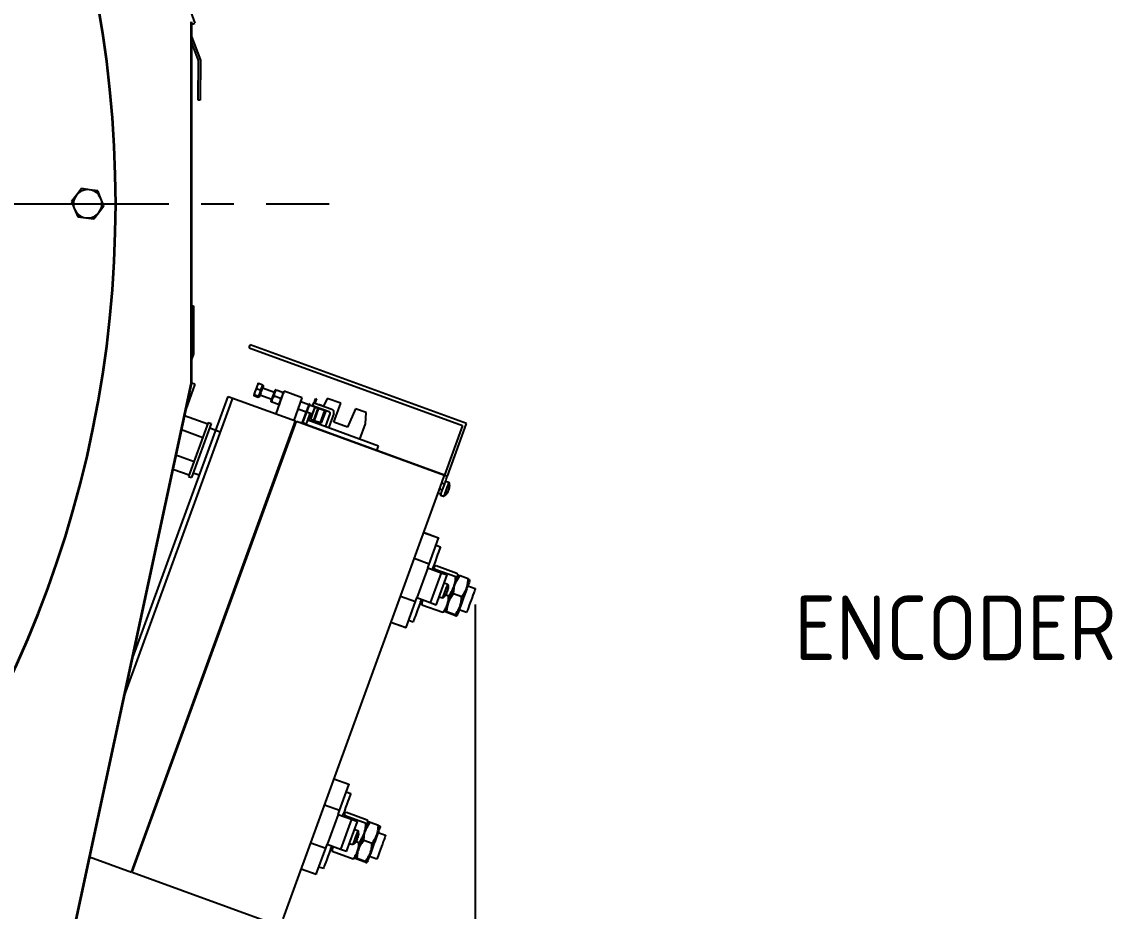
# Model space of a CAD drawing. Header units: millimetres. Extents: x -13 to 15102, y -1400 to 6249.
# Drawn here: x 2277 to 2956, y 2085 to 2641 of the extents above; entities that cross this region are included whole.
import ezdxf
from ezdxf import colors
from ezdxf.entities.mleader import LeaderData, LeaderLine
from ezdxf.math import Vec2, Vec3

# ---------------------------------------------------------------- set-up
doc = ezdxf.new("R2010")
doc.units = ezdxf.units.MM
doc.header["$LTSCALE"] = 2
doc.linetypes.add('CENTER', pattern=[10.16, 6.35, -1.27, 1.27, -1.27])
doc.linetypes.add('CENTER8', pattern=[6.35, 3.96875, -0.79375, 0.79375, -0.79375])
doc.layers.add('1轮廓实线层', color=7, linetype='Continuous')
doc.layers.add('3中心线层', color=1, linetype='CENTER8')
doc.styles.get("Standard").update_dxf_attribs({"font": 'isocp.shx', "height": 34, "bigfont": 'whgtxt.shx'})
doc.dimstyles.new('ISO-25', dxfattribs={"dimtxt": 34, "dimasz": 35, "dimexe": 10, "dimexo": 10, "dimgap": 10, "dimtad": 1, "dimdec": 4, "dimtxsty": 'Standard', "dimcen": 2.5, "dimclrd": 3, "dimclre": 3, "dimclrt": 2, "dimadec": 1, "dimazin": 2, "dimtfac": 1, "dimtdec": 4, "dimtmove": 0, "dimatfit": 3, "dimfxl": 1, "dimarcsym": 0})

# ---------------------------------------------------------------- blocks, each defined once
blk = doc.blocks.new('*D4358')
at = {"color": 3, "lineweight": -2}
for p, q in [((712.94, 2276.3), (712.94, 1325.32)), ((2560.67, 2276.3), (2560.67, 1325.32)), ((747.94, 1335.32), (2525.67, 1335.32))]:
    blk.add_line(p, q, dxfattribs=at)
at = {"color": 3}
for points in [[(747.94, 1341.15), (747.94, 1329.49), (712.94, 1335.32)], [(2525.67, 1329.49), (2525.67, 1341.15), (2560.67, 1335.32)]]:
    blk.add_solid(points, dxfattribs=at)
at = {"layer": 'Defpoints', "color": 0}
for p in [(712.94, 2286.3), (2560.67, 2286.3), (2560.67, 1335.32)]:
    blk.add_point(p, dxfattribs=at)
at = {"color": 2, "insert": (1636.81, 1364.02), "char_height": 34, "attachment_point": 5}
blk.add_mtext('1850(Max)', dxfattribs=at)

msp = doc.modelspace()

# ---------------------------------------------------------------- linework, layer by layer
at = {"color": 7, "ltscale": 0.2}
for p, q in [((2419.20184, 2436.75693), (2419.88586, 2438.63631)), ((2419.20184, 2436.75693), (2552.63822, 2388.19007)), ((2555.20164, 2389.38542), (2419.88586, 2438.63631)), ((2423.83175, 2411.26617), (2422.91342, 2409.38344)), ((2424.23069, 2413.00271), (2423.83175, 2411.26617)), ((2423.83175, 2411.26617), (2426.58596, 2410.26372)), ((2425.04131, 2414.58942), (2424.23069, 2413.00271)), ((2424.72773, 2414.36831), (2425.04131, 2414.58942)), ((2425.04131, 2414.58942), (2427.79552, 2413.58696)), ((2426.07193, 2408.85147), (2426.58596, 2410.26372)), ((2426.58596, 2410.26372), (2427.02227, 2411.46242)), ((2427.02227, 2411.46242), (2427.35921, 2412.38827)), ((2427.35921, 2412.38827), (2427.79552, 2413.58696)), ((2427.69538, 2411.8499), (2435.1189, 2409.14794)), ((2427.72131, 2413.36699), (2428.01683, 2412.73321)), ((2435.50371, 2410.20509), (2435.83541, 2410.48343)), ((2440.35505, 2408.83841), (2436.17111, 2410.36123)), ((2408.85489, 2405.40506), (2407.14478, 2400.70659)), ((2422.40666, 2407.35089), (2422.09314, 2407.12978)), ((2422.09314, 2407.12978), (2422.19119, 2406.75883)), ((2424.94541, 2405.75639), (2422.19119, 2406.75883)), ((2422.91342, 2409.38344), (2422.40666, 2407.35089)), ((2425.16088, 2406.34843), (2422.40666, 2407.35089)), ((2424.94541, 2405.75639), (2425.02313, 2405.96994)), ((2425.02313, 2405.96994), (2425.08315, 2406.13489)), ((2425.66376, 2406.26812), (2425.02998, 2405.97259)), ((2425.08315, 2406.13489), (2425.16088, 2406.34843)), ((2425.16088, 2406.34843), (2425.67491, 2407.76068)), ((2433.40885, 2404.44947), (2425.98527, 2407.15144)), ((2433.09926, 2402.96589), (2433.02404, 2403.39232)), ((2433.43495, 2402.8437), (2433.12203, 2402.95761)), ((2437.6189, 2401.32086), (2433.43495, 2402.8437)), ((2438.98701, 2405.07964), (2434.80306, 2406.60247)), ((2436.10596, 2395.48646), (2441.23625, 2409.58186)), ((2440.35505, 2408.83841), (2440.66804, 2408.7245)), ((2440.69081, 2408.71621), (2440.76597, 2408.28978)), ((2452.51255, 2405.47762), (2441.23625, 2409.58186)), ((2447.38226, 2391.38222), (2452.51255, 2405.47762)), ((2451.65752, 2403.12838), (2456.54391, 2401.34988)), ((2459.89328, 2402.36558), (2460.88516, 2405.09069)), ((2461.35502, 2404.91967), (2460.36314, 2402.19457)), ((2460.88516, 2405.09069), (2461.35502, 2404.91967)), ((2468.08415, 2405.13093), (2465.74794, 2400.34108)), ((2476.49341, 2402.0702), (2468.08415, 2405.13093)), ((2407.14478, 2400.70659), (2341.15565, 2219.40295)), ((2438.28636, 2401.47701), (2437.95466, 2401.19867)), ((2454.8338, 2396.65142), (2449.94741, 2398.42992)), ((2456.71492, 2401.81973), (2452.26865, 2389.60372)), ((2452.90952, 2389.90255), (2457.18478, 2401.64872)), ((2458.63955, 2395.26624), (2455.30366, 2396.4804)), ((2457.18478, 2401.64872), (2456.71492, 2401.81973)), ((2457.01378, 2401.17887), (2460.34967, 2399.96469)), ((2457.79412, 2392.21237), (2460.53027, 2399.7299)), ((2458.92738, 2400.5888), (2459.61141, 2402.46819)), ((2469.35796, 2396.79237), (2458.92738, 2400.5888)), ((2459.17504, 2400.39222), (2459.20925, 2400.48619)), ((2459.61141, 2402.46819), (2470.98171, 2398.32974)), ((2459.67912, 2400.31518), (2459.6449, 2400.22122)), ((2459.67351, 2391.52831), (2462.40967, 2399.04586)), ((2462.68486, 2398.94568), (2459.94871, 2391.42815)), ((2460.34967, 2399.96469), (2460.4991, 2399.64428)), ((2460.53027, 2399.7299), (2462.40967, 2399.04586)), ((2461.9398, 2399.21687), (2462.02832, 2399.46013)), ((2462.68486, 2398.94568), (2466.55767, 2397.5361)), ((2462.7124, 2401.33952), (2462.74661, 2401.43349)), ((2463.82152, 2390.01857), (2466.55767, 2397.5361)), ((2467.10812, 2397.33576), (2464.37197, 2389.81821)), ((2465.7871, 2398.09205), (2465.69859, 2397.84879)), ((2466.50534, 2400.06541), (2466.47113, 2399.97143)), ((2472.21815, 2390.32405), (2476.49341, 2402.0702)), ((2485.772, 2398.69306), (2480.67539, 2387.24587)), ((2492.51526, 2396.23872), (2485.772, 2398.69306)), ((2492.02179, 2389.18192), (2492.51526, 2396.23872)), ((2541.35155, 2357.18021), (2451.14105, 2390.01415)), ((2455.07084, 2389.11592), (2452.90952, 2389.90255)), ((2454.89984, 2388.64607), (2455.92587, 2391.46515)), ((2455.92587, 2391.46515), (2457.46498, 2395.69375)), ((2500.09142, 2375.39019), (2455.92587, 2391.46515)), ((2457.93479, 2395.52275), (2456.39574, 2391.29414)), ((2457.79412, 2392.21237), (2459.67351, 2391.52831)), ((2457.80527, 2390.78111), (2458.14728, 2391.72079)), ((2458.95999, 2395.41565), (2458.63955, 2395.26624)), ((2459.08695, 2391.37878), (2459.20365, 2391.69933)), ((2459.94871, 2391.42815), (2463.82152, 2390.01857)), ((2462.96244, 2390.33124), (2462.84573, 2390.01069)), ((2463.78546, 2389.66868), (2463.44339, 2388.72898)), ((2467.01424, 2387.4293), (2469.95561, 2395.51066)), ((2472.17702, 2395.76632), (2469.06464, 2387.21511)), ((2480.67539, 2387.24587), (2472.21815, 2390.32405)), ((2543.23094, 2356.49617), (2555.20164, 2389.38542)), ((2488.53319, 2379.59704), (2492.02179, 2389.18192)), ((2552.63822, 2388.19007), (2541.35155, 2357.18021)), ((2499.06539, 2372.57112), (2500.09142, 2375.39019)), ((2539.64143, 2352.48176), (2541.35155, 2357.18021)), ((2541.35155, 2357.18021), (2543.23094, 2356.49617)), ((2440.45561, 2079.9709), (2539.64143, 2352.48176)), ((2538.27333, 2348.72298), (2540.15272, 2348.03895)), ((2539.64143, 2352.48176), (2541.52083, 2351.7977)), ((2540.15272, 2348.03895), (2541.52083, 2351.7977)), ((2542.11937, 2353.44217), (2544.12763, 2352.71121)), ((2544.0024, 2348.79098), (2544.26431, 2349.51064)), ((2544.22026, 2348.55471), (2544.01361, 2348.62991)), ((2544.22515, 2348.48316), (2544.01629, 2348.55919)), ((2544.07965, 2348.52417), (2544.02726, 2348.02454)), ((2544.21162, 2348.63131), (2544.19946, 2348.56897)), ((2539.12669, 2345.21986), (2537.24729, 2345.90391)), ((2540.87847, 2343.78413), (2538.87015, 2344.51509)), ((2543.60496, 2346.86427), (2542.94544, 2345.88694)), ((2543.81411, 2347.43885), (2543.15453, 2346.46152)), ((2543.46155, 2346.91647), (2543.60496, 2346.86427)), ((2543.52664, 2347.01285), (2543.67088, 2346.96034)), ((2543.60508, 2346.90552), (2543.58201, 2346.84916)), ((2543.60973, 2346.91672), (2543.60508, 2346.90552)), ((2543.99084, 2348.0378), (2544.02726, 2348.02454)), ((2528.35476, 2321.47189), (2537.75167, 2318.05169)), ((2537.64921, 2317.77005), (2528.25224, 2321.19026)), ((2531.76635, 2301.60708), (2537.64921, 2317.77005)), ((2536.04161, 2313.35323), (2538.86067, 2312.32717)), ((2531.76635, 2301.60708), (2522.36944, 2305.02727)), ((2530.91132, 2299.25783), (2531.76635, 2301.60708)), ((2530.91132, 2299.25783), (2524.07091, 2280.46398)), ((2530.91132, 2299.25783), (2539.3685, 2296.17966)), ((2539.3685, 2296.17966), (2532.52809, 2277.38581)), ((2534.15619, 2299.40169), (2534.9732, 2300.08728)), ((2535.43507, 2298.50728), (2534.95627, 2297.78558)), ((2535.43507, 2298.50728), (2548.42215, 2293.78039)), ((2549.12381, 2295.70826), (2536.1368, 2300.43515)), ((2536.28688, 2276.01773), (2543.12729, 2294.81158)), ((2539.3685, 2296.17966), (2543.12729, 2294.81158)), ((2549.6897, 2294.95648), (2549.12381, 2295.70826)), ((2549.6897, 2294.95648), (2549.82536, 2294.50204)), ((2549.69709, 2294.14964), (2550.03326, 2294.43171)), ((2556.19906, 2292.38989), (2551.10275, 2294.2448)), ((2541.3317, 2289.87819), (2543.34002, 2289.14723)), ((2555.97483, 2288.0071), (2560.67329, 2286.297)), ((2557.13843, 2291.84562), (2557.21467, 2291.41349)), ((2513.81891, 2281.53496), (2523.21582, 2278.11476)), ((2540.09079, 2280.22014), (2538.08247, 2280.95112)), ((2542.85865, 2283.41383), (2542.08981, 2282.13636)), ((2542.20228, 2282.32322), (2544.0123, 2281.66442)), ((2542.67751, 2283.75094), (2543.01255, 2284.67153)), ((2542.95861, 2283.68845), (2542.69027, 2283.78609)), ((2542.69033, 2283.78618), (2542.95926, 2283.68831)), ((2542.7041, 2283.82403), (2542.97238, 2283.72638)), ((2543.39885, 2284.89806), (2543.63107, 2286.37085)), ((2547.06865, 2283.16129), (2552.16496, 2281.30638)), ((2517.33296, 2261.95178), (2523.21582, 2278.11476)), ((2523.21582, 2278.11476), (2524.07091, 2280.46398)), ((2532.52809, 2277.38581), (2524.07091, 2280.46398)), ((2526.64935, 2277.21765), (2526.46416, 2278.26801)), ((2527.3171, 2276.20322), (2540.30412, 2271.47633)), ((2536.28688, 2276.01773), (2532.52809, 2277.38581)), ((2541.61691, 2271.94941), (2541.47195, 2271.82779)), ((2541.82135, 2271.86966), (2541.74512, 2272.3018)), ((2547.8571, 2269.47049), (2542.76072, 2271.32538)), ((2547.99401, 2269.84668), (2542.89769, 2271.70158)), ((2549.26269, 2269.56565), (2548.92652, 2269.28357)), ((2555.20099, 2271.26191), (2550.50253, 2272.97202)), ((2517.2305, 2261.67015), (2507.83353, 2265.09035)), ((2507.93605, 2265.37198), (2517.33296, 2261.95178)), ((2521.75968, 2265.34254), (2518.94056, 2266.3686)), ((2472.26345, 2167.36231), (2481.66042, 2163.9421)), ((2475.67504, 2147.49748), (2481.5579, 2163.66047)), ((2479.9503, 2159.24365), (2482.76936, 2158.21758)), ((2475.67504, 2147.49748), (2466.27813, 2150.91768)), ((2474.82001, 2145.14825), (2467.9796, 2126.3544)), ((2474.82001, 2145.14825), (2475.67504, 2147.49748)), ((2474.82001, 2145.14825), (2483.27719, 2142.07006)), ((2478.06489, 2145.29211), (2478.88189, 2145.97768)), ((2493.03251, 2141.59868), (2480.04549, 2146.32556)), ((2483.27719, 2142.07006), (2476.43684, 2123.27621)), ((2479.34382, 2144.39768), (2478.86496, 2143.67599)), ((2479.34382, 2144.39768), (2492.33084, 2139.67079)), ((2480.19557, 2121.90813), (2487.03598, 2140.70198)), ((2483.27719, 2142.07006), (2487.03598, 2140.70198)), ((2493.70121, 2140.57878), (2493.03251, 2141.59868)), ((2493.60578, 2140.04004), (2493.94195, 2140.32212)), ((2493.70121, 2140.57878), (2493.73405, 2140.39246)), ((2500.10776, 2138.28031), (2495.01144, 2140.1352)), ((2485.24039, 2135.7686), (2487.24871, 2135.03764)), ((2487.30754, 2130.78848), (2487.53976, 2132.26125)), ((2499.88352, 2133.89752), (2504.58198, 2132.1874)), ((2501.04713, 2137.73603), (2501.12336, 2137.30389)), ((2457.7276, 2127.42538), (2467.12451, 2124.00517)), ((2467.12451, 2124.00517), (2467.9796, 2126.3544)), ((2476.43684, 2123.27621), (2467.9796, 2126.3544)), ((2483.99948, 2126.11056), (2481.99122, 2126.84152)), ((2486.76734, 2129.30423), (2485.99803, 2128.03489)), ((2486.11098, 2128.21362), (2487.92099, 2127.55484)), ((2486.5862, 2129.64136), (2486.92124, 2130.56195)), ((2486.61279, 2129.71443), (2486.88107, 2129.6168)), ((2490.97734, 2129.05169), (2496.07365, 2127.19679)), ((2461.24171, 2107.84218), (2467.12451, 2124.00517)), ((2470.55804, 2123.10806), (2470.37285, 2124.15842)), ((2471.22579, 2122.09365), (2484.21281, 2117.36674)), ((2480.19557, 2121.90813), (2476.43684, 2123.27621)), ((2485.73004, 2117.76007), (2485.65381, 2118.1922)), ((2499.10968, 2117.15234), (2494.41122, 2118.86242)), ((2461.13919, 2107.56055), (2451.74228, 2110.98075)), ((2465.66837, 2111.23294), (2462.84931, 2112.25901)), ((2491.76579, 2115.36089), (2486.66947, 2117.21582)), ((2491.9027, 2115.73709), (2486.80638, 2117.59201)), ((2493.17138, 2115.45605), (2492.83521, 2115.174))]:
    msp.add_line(p, q, dxfattribs=at)
at = {"color": 7, "ltscale": 0.2, "flags": 128}
for points in [[(2424.23069, 2413.00271), (2424.08698, 2412.60777), (2423.93165, 2412.18103), (2423.76738, 2411.72979), (2423.59703, 2411.26177), (2423.42352, 2410.78497), (2423.24977, 2410.30756), (2423.07871, 2409.8377), (2422.91342, 2409.38344)], [(2424.72773, 2414.36831), (2424.74084, 2414.40427), (2424.73113, 2414.37769), (2424.69888, 2414.28902), (2424.64458, 2414.13978), (2424.56912, 2413.93253), (2424.47387, 2413.67081), (2424.36039, 2413.35909), (2424.23069, 2413.00271)], [(2428.01683, 2412.73321), (2427.98912, 2412.65703), (2427.84446, 2412.2595), (2427.59096, 2411.563), (2427.2561, 2410.64302), (2426.87618, 2409.59924), (2426.49238, 2408.54478), (2426.14632, 2407.59391), (2425.87542, 2406.84966), (2425.70912, 2406.3927), (2425.66376, 2406.26812)], [(2434.26388, 2406.79871), (2434.64701, 2407.85134), (2434.9926, 2408.80093), (2435.2669, 2409.55453), (2435.44303, 2410.03837), (2435.50371, 2410.20509)], [(2422.91342, 2409.38344), (2422.75654, 2408.95255), (2422.61093, 2408.55238), (2422.47896, 2408.18982), (2422.36291, 2407.87103), (2422.26481, 2407.60149), (2422.18631, 2407.3858), (2422.12873, 2407.22766), (2422.09314, 2407.12978)], [(2433.02404, 2403.39232), (2433.08472, 2403.55904), (2433.26085, 2404.04288), (2433.53515, 2404.79649), (2433.88074, 2405.74608), (2434.26388, 2406.79871)], [(2460.34967, 2399.96469), (2460.2878, 2399.79461), (2460.10517, 2399.29288), (2459.82962, 2398.53578), (2459.50305, 2397.63856), (2459.17522, 2396.73783), (2458.89597, 2395.97072), (2458.70792, 2395.45401), (2458.63961, 2395.26634), (2458.63955, 2395.26624)], [(2462.68486, 2398.94568), (2462.62293, 2398.96822), (2462.56804, 2398.98822), (2462.52059, 2399.00548), (2462.48119, 2399.01983), (2462.45014, 2399.03114), (2462.42773, 2399.03929), (2462.4142, 2399.04421), (2462.40967, 2399.04586)], [(2462.74661, 2401.43349), (2462.8657, 2401.39014), (2463.25164, 2401.24965), (2463.84685, 2401.03302)], [(2463.84685, 2401.03302), (2464.56062, 2400.77322), (2465.2844, 2400.50979), (2465.90792, 2400.28286), (2466.33624, 2400.12695), (2466.50421, 2400.06581), (2466.50534, 2400.06541)], [(2466.55767, 2397.5361), (2466.68153, 2397.49103), (2466.79138, 2397.45105), (2466.88621, 2397.41654), (2466.96507, 2397.38782), (2467.02718, 2397.36522), (2467.072, 2397.3489), (2467.09906, 2397.33905), (2467.10812, 2397.33576)], [(2458.14728, 2391.72079), (2458.16027, 2391.71605), (2458.42206, 2391.62077), (2458.99074, 2391.41381), (2459.79767, 2391.12011)], [(2459.67351, 2391.52831), (2459.67799, 2391.52667), (2459.69152, 2391.52174), (2459.71393, 2391.51359), (2459.74504, 2391.50228), (2459.78444, 2391.48793), (2459.83188, 2391.47068), (2459.88678, 2391.45068), (2459.94871, 2391.42815)], [(2459.79767, 2391.12011), (2460.74556, 2390.77509), (2461.7201, 2390.4204), (2462.60374, 2390.09878), (2463.28985, 2389.84906), (2463.69576, 2389.70133), (2463.78546, 2389.66868)], [(2464.37197, 2389.81821), (2464.36291, 2389.82152), (2464.33585, 2389.83137), (2464.29103, 2389.84767), (2464.22892, 2389.87029), (2464.15006, 2389.89899), (2464.05523, 2389.9335), (2463.94538, 2389.97348), (2463.82152, 2390.01857)], [(2541.52083, 2351.7977), (2541.85443, 2352.71433), (2542.17522, 2353.59574), (2542.47092, 2354.40803), (2542.73002, 2355.12002), (2542.94269, 2355.70434), (2543.10077, 2356.13852), (2543.19804, 2356.40589), (2543.23094, 2356.49617)], [(2544.12763, 2352.71121), (2544.09056, 2352.60933), (2543.93857, 2352.19175), (2543.68012, 2351.48167), (2543.33442, 2350.53173), (2542.92702, 2349.4124), (2542.48815, 2348.20667), (2542.05041, 2347.004), (2541.64623, 2345.89357), (2541.30559, 2344.95771), (2541.05382, 2344.26587), (2540.90946, 2343.86933), (2540.87847, 2343.78413)], [(2539.12669, 2345.21986), (2539.0455, 2344.99683), (2538.9012, 2344.60029), (2538.87015, 2344.51509)], [(2539.12669, 2345.21986), (2539.14641, 2345.27404), (2539.20477, 2345.43445), (2539.2996, 2345.69496), (2539.42721, 2346.04554), (2539.58266, 2346.47274), (2539.7601, 2346.96013), (2539.95257, 2347.48896), (2540.15272, 2348.03895)], [(2537.75167, 2318.05169), (2537.74678, 2318.03814), (2537.64921, 2317.77005)], [(2538.86067, 2312.32717), (2538.84529, 2312.28488), (2538.72471, 2311.95362), (2538.48599, 2311.29782), (2538.13254, 2310.32671), (2537.66929, 2309.05389), (2537.10275, 2307.49724), (2536.44078, 2305.67861), (2535.6928, 2303.62353), (2534.86924, 2301.36085), (2533.98173, 2298.92233), (2533.73038, 2298.23179)], [(2549.78012, 2294.37775), (2549.6661, 2294.06442), (2549.48454, 2293.56564), (2549.23861, 2292.88993), (2548.93248, 2292.04886), (2548.5714, 2291.05685), (2548.16156, 2289.93082), (2547.70999, 2288.69008), (2547.22433, 2287.35583)], [(2549.82536, 2294.50204), (2549.82471, 2294.50027), (2549.78012, 2294.37775)], [(2543.34002, 2289.14722), (2543.33287, 2289.12758), (2543.23178, 2288.84994), (2543.01827, 2288.2633), (2542.70815, 2287.41117), (2542.32436, 2286.35677), (2541.89544, 2285.17828), (2541.45311, 2283.9631), (2541.03028, 2282.80136), (2540.65829, 2281.77923), (2540.36467, 2280.97252), (2540.1712, 2280.44105), (2540.09228, 2280.22422), (2540.09079, 2280.22016)], [(2557.21467, 2291.41349), (2557.17259, 2291.29784), (2557.01261, 2290.85835), (2556.73795, 2290.10381), (2556.35702, 2289.05715), (2555.88131, 2287.75016), (2555.32532, 2286.22257), (2554.70591, 2284.52078), (2554.04191, 2282.6965), (2553.35354, 2280.80518), (2552.66165, 2278.90425), (2551.98734, 2277.0515), (2551.351, 2275.30319), (2550.772, 2273.71249), (2550.26799, 2272.3277), (2549.85421, 2271.19092), (2549.54331, 2270.33666), (2549.34465, 2269.79089), (2549.26436, 2269.57021), (2549.26269, 2269.56565)], [(2547.22433, 2287.35583), (2546.71305, 2285.95092), (2546.18471, 2284.49938), (2545.64845, 2283.02606), (2545.11344, 2281.55613), (2544.58885, 2280.11479), (2544.08359, 2278.72667), (2543.60639, 2277.41553), (2543.16538, 2276.20382)], [(2560.67329, 2286.297), (2560.67323, 2286.29679), (2560.6048, 2286.1088), (2560.41162, 2285.57811), (2560.10275, 2284.7295), (2559.69267, 2283.60269), (2559.20046, 2282.25035), (2558.64917, 2280.73572), (2558.06457, 2279.12961), (2557.47407, 2277.50713), (2556.90514, 2275.94415), (2556.38455, 2274.51373), (2555.93651, 2273.28277), (2555.58204, 2272.30883), (2555.33766, 2271.63747), (2555.21487, 2271.30005), (2555.20099, 2271.26191)], [(2526.88997, 2279.43793), (2526.1765, 2277.47769), (2525.32022, 2275.12515), (2524.53404, 2272.96508), (2523.82891, 2271.02778), (2523.21481, 2269.34046), (2522.70024, 2267.92679), (2522.29255, 2266.80664), (2521.99738, 2265.99569), (2521.81893, 2265.50538), (2521.75968, 2265.34254)], [(2543.16538, 2276.20382), (2542.76805, 2275.11222), (2542.42127, 2274.15947), (2542.131, 2273.36184), (2541.90206, 2272.73298), (2541.73856, 2272.28368), (2541.64313, 2272.02157), (2541.61691, 2271.94941)], [(2517.33296, 2261.95178), (2517.23539, 2261.68368), (2517.2305, 2261.67015)], [(2481.66042, 2163.9421), (2481.65547, 2163.92854), (2481.5579, 2163.66047)], [(2482.76936, 2158.21758), (2482.75398, 2158.17529), (2482.6334, 2157.84404), (2482.39475, 2157.18824), (2482.04123, 2156.21713), (2481.57798, 2154.94431), (2481.01144, 2153.38764), (2480.34947, 2151.56901), (2479.60149, 2149.51393), (2478.77794, 2147.25125), (2477.89042, 2144.81274), (2477.63907, 2144.12219)], [(2493.68881, 2140.26815), (2493.57479, 2139.95484), (2493.39323, 2139.45604), (2493.1473, 2138.78033), (2492.84118, 2137.93928), (2492.48009, 2136.94725), (2492.07031, 2135.82123), (2491.61868, 2134.5805), (2491.13308, 2133.24625)], [(2493.73405, 2140.39246), (2493.7334, 2140.39067), (2493.68881, 2140.26815)], [(2487.24871, 2135.03764), (2487.24156, 2135.018), (2487.14047, 2134.74036), (2486.92696, 2134.1537), (2486.61684, 2133.30159), (2486.23305, 2132.24718), (2485.80413, 2131.06868), (2485.36181, 2129.85352), (2484.93897, 2128.69177), (2484.56698, 2127.66964), (2484.27337, 2126.86292), (2484.07989, 2126.33145), (2484.00097, 2126.11464), (2483.99948, 2126.11056)], [(2491.13308, 2133.24625), (2490.62174, 2131.84134), (2490.0934, 2130.38978), (2489.55714, 2128.91648), (2489.02213, 2127.44654), (2488.49755, 2126.00521), (2487.99228, 2124.61707), (2487.51508, 2123.30595), (2487.07407, 2122.09422)], [(2501.12336, 2137.30389), (2501.08128, 2137.18826), (2500.9213, 2136.74877), (2500.64664, 2135.99423), (2500.26571, 2134.94757), (2499.79, 2133.64056), (2499.23401, 2132.11298), (2498.6146, 2130.41118), (2497.9506, 2128.58692), (2497.26223, 2126.69558), (2496.57034, 2124.79467), (2495.89603, 2122.94192), (2495.25969, 2121.19362), (2494.68069, 2119.60289), (2494.17668, 2118.21813), (2493.76296, 2117.08132), (2493.452, 2116.22707), (2493.25334, 2115.6813), (2493.17305, 2115.46061), (2493.17138, 2115.45605)], [(2504.58198, 2132.1874), (2504.58192, 2132.18719), (2504.51349, 2131.9992), (2504.32031, 2131.46851), (2504.01144, 2130.61992), (2503.60136, 2129.49309), (2503.10915, 2128.14075), (2502.55786, 2126.62614), (2501.97326, 2125.02003), (2501.38276, 2123.39753), (2500.81383, 2121.83455), (2500.29325, 2120.40413), (2499.8452, 2119.17317), (2499.49073, 2118.19926), (2499.24635, 2117.52788), (2499.12356, 2117.19045), (2499.10968, 2117.15234)], [(2470.79866, 2125.32834), (2470.08519, 2123.36809), (2469.22891, 2121.01555), (2468.44273, 2118.85548), (2467.73761, 2116.91818), (2467.1235, 2115.23086), (2466.60893, 2113.81719), (2466.20124, 2112.69704), (2465.90607, 2111.88612), (2465.72762, 2111.39578), (2465.66837, 2111.23294)], [(2487.07407, 2122.09422), (2486.67674, 2121.00265), (2486.32996, 2120.0499), (2486.03969, 2119.25227), (2485.81081, 2118.62341), (2485.64725, 2118.17408), (2485.55183, 2117.91197), (2485.5256, 2117.83982)], [(2461.24171, 2107.84218), (2461.14414, 2107.57408), (2461.13919, 2107.56055)]]:
    msp.add_lwpolyline(points, dxfattribs=at)
at = {"color": 7, "ltscale": 0.2}
for centre, radius, start, end in [((2469.01593, 2395.85268), 1, 340, 70), ((2470.29764, 2396.45036), 2, 340, 70), ((2470.00433, 2386.87309), 1, 160, 190), ((2540.62759, 2348.46772), 3.39026, 349.24487977, 5.47148305), ((2540.89044, 2349.18712), 3.38934, 349.24618184, 5.47739307), ((2543.28184, 2285.80571), 2.14179, 253.61085598, 261.31995136), ((2541.86124, 2281.90101), 2.13697, 58.67039268, 66.39589789), ((2543.6172, 2286.72774), 2.14327, 253.61350837, 261.31729897), ((2487.18972, 2131.69249), 2.13808, 253.60414974, 261.3266576), ((2487.52508, 2132.61453), 2.13955, 253.60681135, 261.32399599)]:
    msp.add_arc(centre, radius, start, end, dxfattribs=at)
for points, knots in [([(2436.17111, 2410.36123), (2435.75141, 2409.7534), (2434.96656, 2408.6167), (2434.85497, 2407.24204), (2434.80306, 2406.60247)], [0, 0, 0, 0, 0.53474501, 1, 1, 1, 1]), ([(2435.85818, 2410.47515), (2435.8507, 2410.47787), (2435.7394, 2410.51838), (2435.96276, 2410.43708), (2436.17111, 2410.36123)], [0, 0, 0, 0, 0.0671804525, 1, 1, 1, 1]), ([(2425.67491, 2407.76068), (2425.76458, 2407.93393), (2425.94392, 2408.28043), (2426.02926, 2408.66112), (2426.07193, 2408.85147)], [0, 0, 0, 0, 0.499998137, 1, 1, 1, 1]), ([(2434.80306, 2406.60247), (2434.38334, 2405.99463), (2433.59844, 2404.85794), (2433.48687, 2403.48327), (2433.43495, 2402.8437)], [0, 0, 0, 0, 0.534748104, 1, 1, 1, 1]), ([(2437.6189, 2401.32086), (2438.03862, 2401.9287), (2438.82352, 2403.06539), (2438.9351, 2404.44007), (2438.98701, 2405.07964)], [0, 0, 0, 0, 0.534748104, 1, 1, 1, 1]), ([(2438.98701, 2405.07964), (2439.4067, 2405.68748), (2440.19156, 2406.82417), (2440.30314, 2408.19884), (2440.35505, 2408.83841)], [0, 0, 0, 0, 0.534744278, 1, 1, 1, 1]), ([(2437.93189, 2401.20696), (2437.93936, 2401.20424), (2438.05066, 2401.16373), (2437.82728, 2401.24503), (2437.6189, 2401.32086)], [0, 0, 0, 0, 0.0671802008, 1, 1, 1, 1]), ([(2544.14558, 2352.63503), (2544.25267, 2352.16566), (2544.47313, 2351.19945), (2544.48607, 2349.83106), (2544.29199, 2348.98267), (2544.21162, 2348.63131)], [0, 0, 0, 0, 0.356273533, 0.733404985, 1, 1, 1, 1]), ([(2544.22026, 2348.55471), (2544.21681, 2348.53643), (2544.20991, 2348.49986), (2544.20801, 2348.48361), (2544.21306, 2348.49955), (2544.22327, 2348.54165), (2544.23259, 2348.58242), (2544.23641, 2348.59911)], [0, 0, 0, 0, 0.213891733, 0.427845423, 0.640591142, 0.852876803, 1, 1, 1, 1]), ([(2543.58201, 2346.84916), (2543.56183, 2346.79866), (2543.34261, 2346.2502), (2542.6371, 2345.33677), (2541.75316, 2344.37238), (2541.10502, 2343.96883), (2540.92198, 2343.85486)], [0, 0, 0, 0, 0.040210003, 0.436646516, 0.840897456, 1, 1, 1, 1]), ([(2542.94544, 2345.88694), (2542.98553, 2345.97757), (2543.06572, 2346.15885), (2543.12493, 2346.36063), (2543.15453, 2346.46152)], [0, 0, 0, 0, 0.500000358, 1, 1, 1, 1]), ([(2543.65485, 2346.96608), (2543.6538, 2346.963), (2543.65168, 2346.95682), (2543.6318, 2346.9165), (2543.61276, 2346.87944), (2543.60496, 2346.86427)], [0, 0, 0, 0, 0.370685998, 0.742364035, 1, 1, 1, 1]), ([(2543.81411, 2347.43885), (2543.82659, 2347.46436), (2543.85154, 2347.5154), (2543.89004, 2347.60999), (2543.92348, 2347.70421), (2543.94692, 2347.78217), (2543.95499, 2347.81969), (2543.9583, 2347.83505)], [0, 0, 0, 0, 0.213850094, 0.427789113, 0.640579625, 0.852872834, 1, 1, 1, 1]), ([(2544.02726, 2348.02454), (2544.02043, 2347.9969), (2544.00676, 2347.94164), (2543.97553, 2347.84541), (2543.94854, 2347.77057), (2543.93332, 2347.7363), (2543.92981, 2347.72838)], [0, 0, 0, 0, 0.303582441, 0.607208197, 0.909235256, 1, 1, 1, 1]), ([(2536.1368, 2300.43515), (2535.78499, 2300.3737), (2535.07377, 2300.24947), (2534.6762, 2299.82655), (2534.81764, 2299.2325), (2535.22801, 2298.75049), (2535.43507, 2298.50728)], [0, 0, 0, 0, 0.2646147616, 0.5349651431, 0.7653523162, 1, 1, 1, 1]), ([(2547.06865, 2283.16129), (2547.12789, 2284.22917), (2547.24765, 2286.3881), (2548.08132, 2289.3479), (2549.39967, 2291.98745), (2550.5316, 2293.48777), (2551.10275, 2294.2448)], [0, 0, 0, 0, 0.2646122831, 0.5349654512, 0.7653514175, 1, 1, 1, 1]), ([(2548.42215, 2293.78039), (2548.76062, 2293.83448), (2549.44376, 2293.94364), (2549.66733, 2294.23217), (2549.78012, 2294.37775)], [0, 0, 0, 0, 0.495460095, 1, 1, 1, 1]), ([(2551.10275, 2294.2448), (2550.78609, 2294.32309), (2550.21687, 2294.46382), (2550.12743, 2294.42767), (2550.03326, 2294.43171)], [0, 0, 0, 0, 0.5563120253, 1, 1, 1, 1]), ([(2543.32083, 2289.10223), (2543.42753, 2288.72724), (2543.67957, 2287.84143), (2543.6611, 2286.91858), (2543.65044, 2286.3864)], [0, 0, 0, 0, 0.423331567, 1, 1, 1, 1]), ([(2547.22433, 2287.35583), (2547.54306, 2288.38939), (2548.18759, 2290.47945), (2548.34339, 2292.67206), (2548.42215, 2293.78039)], [0, 0, 0, 0, 0.494512439, 1, 1, 1, 1]), ([(2552.16496, 2281.30638), (2552.80603, 2282.1625), (2554.10205, 2283.8933), (2555.3659, 2286.69652), (2556.05263, 2289.56595), (2556.14996, 2291.44284), (2556.19906, 2292.38989)], [0, 0, 0, 0, 0.2646135683, 0.5349654646, 0.7653518461, 1, 1, 1, 1]), ([(2556.19906, 2292.38989), (2556.49195, 2292.24632), (2557.01842, 2291.98826), (2557.06373, 2291.90306), (2557.08384, 2291.86526)], [0, 0, 0, 0, 0.556311355, 1, 1, 1, 1]), ([(2542.08933, 2282.14448), (2542.05542, 2282.08941), (2541.74356, 2281.58311), (2541.08415, 2280.92817), (2540.3836, 2280.46141), (2540.12357, 2280.28816)], [0, 0, 0, 0, 0.071268496, 0.655274718, 1, 1, 1, 1]), ([(2542.1, 2282.15322), (2542.10235, 2282.14639), (2542.10796, 2282.13005), (2542.09649, 2282.13403), (2542.08981, 2282.13636)], [0, 0, 0, 0, 0.417956869, 1, 1, 1, 1]), ([(2542.85865, 2283.41383), (2542.87292, 2283.44422), (2542.90145, 2283.505), (2542.93521, 2283.58672), (2542.95699, 2283.64877), (2542.96431, 2283.68276), (2542.96026, 2283.68679), (2542.95861, 2283.68845)], [0, 0, 0, 0, 0.2139050779, 0.4278080624, 0.6405617691, 0.852891582, 1, 1, 1, 1]), ([(2542.89769, 2271.70158), (2542.9688, 2272.80212), (2543.11257, 2275.02706), (2543.98179, 2278.08469), (2545.33423, 2280.81768), (2546.48699, 2282.37533), (2547.06865, 2283.16129)], [0, 0, 0, 0, 0.264614882, 0.5349652186, 0.7653532971, 1, 1, 1, 1]), ([(2542.97238, 2283.72638), (2542.97368, 2283.72131), (2542.97629, 2283.71117), (2542.96515, 2283.6694), (2542.95032, 2283.63089), (2542.94508, 2283.61728)], [0, 0, 0, 0, 0.392583803, 0.785200247, 1, 1, 1, 1]), ([(2543.16538, 2276.20382), (2543.42529, 2277.07585), (2543.9509, 2278.83928), (2543.99168, 2280.71584), (2544.0123, 2281.66442)], [0, 0, 0, 0, 0.494509761, 1, 1, 1, 1]), ([(2543.29365, 2284.60904), (2543.29788, 2284.61189), (2543.30636, 2284.61759), (2543.32825, 2284.6666), (2543.35392, 2284.73931), (2543.37862, 2284.82109), (2543.39297, 2284.8757), (2543.39885, 2284.89806)], [0, 0, 0, 0, 0.213856144, 0.42779681, 0.640612144, 0.852867619, 1, 1, 1, 1]), ([(2543.40743, 2284.92159), (2543.39886, 2284.88938), (2543.3817, 2284.82494), (2543.35852, 2284.75027), (2543.34697, 2284.72065), (2543.34288, 2284.71017)], [0, 0, 0, 0, 0.392537181, 0.785192962, 1, 1, 1, 1]), ([(2543.63107, 2286.37085), (2543.64213, 2286.37648), (2543.65449, 2286.38278), (2543.64975, 2286.38602), (2543.64925, 2286.38636)], [0, 0, 0, 0, 0.894565999, 1, 1, 1, 1]), ([(2544.0123, 2281.66442), (2544.65189, 2282.54581), (2545.94278, 2284.32474), (2546.79457, 2286.33937), (2547.22433, 2287.35583)], [0, 0, 0, 0, 0.4954607761, 1, 1, 1, 1]), ([(2547.99401, 2269.84668), (2548.64693, 2270.73546), (2549.96694, 2272.53228), (2551.26646, 2275.43329), (2551.98717, 2278.3962), (2552.10534, 2280.33041), (2552.16496, 2281.30638)], [0, 0, 0, 0, 0.2646143142, 0.5349649736, 0.7653523573, 1, 1, 1, 1]), ([(2527.3171, 2276.20322), (2527.0592, 2276.48615), (2526.69699, 2276.88354), (2526.71317, 2277.15231), (2526.71783, 2277.22972)], [0, 0, 0, 0, 0.711997039, 1, 1, 1, 1]), ([(2527.55939, 2279.19427), (2527.52982, 2279.07011), (2527.3003, 2278.10646), (2527.30928, 2277.08931), (2527.3171, 2276.20322)], [0, 0, 0, 0, 0.12884783, 1, 1, 1, 1]), ([(2540.30412, 2271.47633), (2540.88671, 2272.20117), (2542.06259, 2273.66413), (2542.79556, 2275.35214), (2543.16538, 2276.20382)], [0, 0, 0, 0, 0.4954563709, 1, 1, 1, 1]), ([(2541.43327, 2271.8739), (2541.37415, 2271.80753), (2541.1895, 2271.60024), (2540.66244, 2271.52648), (2540.30412, 2271.47633)], [0, 0, 0, 0, 0.3201327961, 1, 1, 1, 1]), ([(2542.76072, 2271.32538), (2542.48171, 2271.46393), (2541.91763, 2271.74401), (2541.73805, 2271.92009), (2542.08797, 2271.89866), (2542.62614, 2271.76767), (2542.89769, 2271.70158)], [0, 0, 0, 0, 0.264614159, 0.534966027, 0.765351871, 1, 1, 1, 1]), ([(2547.8571, 2269.47049), (2548.15987, 2269.39726), (2548.77199, 2269.24922), (2549.02273, 2269.26871), (2548.74091, 2269.47714), (2548.24449, 2269.72275), (2547.99401, 2269.84668)], [0, 0, 0, 0, 0.264614069, 0.534966276, 0.765352231, 1, 1, 1, 1]), ([(2480.04549, 2146.32556), (2479.69369, 2146.26411), (2478.98246, 2146.13986), (2478.58489, 2145.71698), (2478.72632, 2145.12289), (2479.13673, 2144.64089), (2479.34382, 2144.39768)], [0, 0, 0, 0, 0.26461461, 0.534964647, 0.765351814, 1, 1, 1, 1]), ([(2490.97734, 2129.05169), (2491.03658, 2130.11957), (2491.15635, 2132.27851), (2491.99001, 2135.23832), (2493.30837, 2137.87785), (2494.44029, 2139.37817), (2495.01144, 2140.1352)], [0, 0, 0, 0, 0.2646122668, 0.5349662881, 0.765351432, 1, 1, 1, 1]), ([(2491.13308, 2133.24625), (2491.45179, 2134.27981), (2492.09627, 2136.36987), (2492.25208, 2138.56246), (2492.33084, 2139.67079)], [0, 0, 0, 0, 0.494512381, 1, 1, 1, 1]), ([(2492.33084, 2139.67079), (2492.66931, 2139.72488), (2493.35245, 2139.83405), (2493.57602, 2140.12258), (2493.68881, 2140.26815)], [0, 0, 0, 0, 0.495460095, 1, 1, 1, 1]), ([(2495.01144, 2140.1352), (2494.69478, 2140.21349), (2494.12556, 2140.35422), (2494.03612, 2140.31807), (2493.99643, 2140.30204)], [0, 0, 0, 0, 0.5563120253, 1, 1, 1, 1]), ([(2496.07365, 2127.19679), (2496.71472, 2128.05291), (2498.01075, 2129.7837), (2499.27459, 2132.58694), (2499.96132, 2135.45637), (2500.05865, 2137.33326), (2500.10776, 2138.28031)], [0, 0, 0, 0, 0.264612801, 0.534965499, 0.765351864, 1, 1, 1, 1]), ([(2500.10776, 2138.28031), (2500.40064, 2138.13674), (2500.92712, 2137.87866), (2500.97242, 2137.79347), (2500.99253, 2137.75567)], [0, 0, 0, 0, 0.556311456, 1, 1, 1, 1]), ([(2487.22952, 2134.99263), (2487.33622, 2134.61765), (2487.58827, 2133.73184), (2487.56979, 2132.80899), (2487.55913, 2132.27681)], [0, 0, 0, 0, 0.423326234, 1, 1, 1, 1]), ([(2487.53976, 2132.26125), (2487.55075, 2132.26687), (2487.56303, 2132.27314), (2487.55848, 2132.27643), (2487.558, 2132.27678)], [0, 0, 0, 0, 0.894567708, 1, 1, 1, 1]), ([(2487.92099, 2127.55484), (2488.56057, 2128.43623), (2489.85146, 2130.21517), (2490.7033, 2132.22979), (2491.13308, 2133.24625)], [0, 0, 0, 0, 0.4954591159, 1, 1, 1, 1]), ([(2471.46808, 2125.08467), (2471.43851, 2124.96051), (2471.20899, 2123.99689), (2471.21797, 2122.97975), (2471.22579, 2122.09365)], [0, 0, 0, 0, 0.128845608, 1, 1, 1, 1]), ([(2485.99803, 2128.03489), (2485.96413, 2127.97982), (2485.65243, 2127.47341), (2484.99282, 2126.8186), (2484.29228, 2126.35182), (2484.03226, 2126.17857)], [0, 0, 0, 0, 0.071260915, 0.655277501, 1, 1, 1, 1]), ([(2486.76734, 2129.30423), (2486.78161, 2129.33462), (2486.81015, 2129.3954), (2486.8439, 2129.47714), (2486.86568, 2129.53918), (2486.873, 2129.57316), (2486.86895, 2129.57721), (2486.8673, 2129.57886)], [0, 0, 0, 0, 0.21390305, 0.427829284, 0.640561572, 0.852889372, 1, 1, 1, 1]), ([(2486.80638, 2117.59201), (2486.87749, 2118.69254), (2487.02124, 2120.91748), (2487.89057, 2123.97507), (2489.24289, 2126.70811), (2490.39567, 2128.26574), (2490.97734, 2129.05169)], [0, 0, 0, 0, 0.264613662, 0.534965673, 0.765353492, 1, 1, 1, 1]), ([(2486.88107, 2129.6168), (2486.8824, 2129.61172), (2486.88508, 2129.60157), (2486.87383, 2129.5598), (2486.85901, 2129.52131), (2486.85377, 2129.5077)], [0, 0, 0, 0, 0.392596541, 0.785242746, 1, 1, 1, 1]), ([(2487.07407, 2122.09422), (2487.33399, 2122.96625), (2487.85959, 2124.72968), (2487.90038, 2126.60625), (2487.92099, 2127.55484)], [0, 0, 0, 0, 0.49450893, 1, 1, 1, 1]), ([(2487.20234, 2130.49946), (2487.20657, 2130.5023), (2487.21505, 2130.50799), (2487.23694, 2130.557), (2487.26261, 2130.62972), (2487.28731, 2130.71149), (2487.30166, 2130.76611), (2487.30754, 2130.78848)], [0, 0, 0, 0, 0.213845828, 0.427781001, 0.6405908711, 0.8528408956, 1, 1, 1, 1]), ([(2487.31612, 2130.81199), (2487.30755, 2130.77978), (2487.2904, 2130.71534), (2487.26721, 2130.64069), (2487.25566, 2130.61106), (2487.25157, 2130.60058)], [0, 0, 0, 0, 0.392542128, 0.785154932, 1, 1, 1, 1]), ([(2491.9027, 2115.73709), (2492.55563, 2116.62586), (2493.87564, 2118.42268), (2495.17514, 2121.32372), (2495.89587, 2124.28661), (2496.01403, 2126.22082), (2496.07365, 2127.19679)], [0, 0, 0, 0, 0.264614097, 0.534966236, 0.765351614, 1, 1, 1, 1]), ([(2471.22579, 2122.09365), (2470.96789, 2122.37658), (2470.60568, 2122.77395), (2470.62186, 2123.04273), (2470.62652, 2123.12013)], [0, 0, 0, 0, 0.711996866, 1, 1, 1, 1]), ([(2484.21281, 2117.36674), (2484.7954, 2118.09158), (2485.97128, 2119.55457), (2486.70425, 2121.24256), (2487.07407, 2122.09422)], [0, 0, 0, 0, 0.495459221, 1, 1, 1, 1]), ([(2485.5256, 2117.83982), (2485.32021, 2117.67345), (2485.09829, 2117.49064), (2484.57118, 2117.41688), (2484.21281, 2117.36674)], [0, 0, 0, 0, 0.320130869, 1, 1, 1, 1]), ([(2486.66947, 2117.21582), (2486.39043, 2117.35435), (2485.82628, 2117.63441), (2485.64685, 2117.8105), (2485.99664, 2117.78906), (2486.53482, 2117.65809), (2486.80638, 2117.59201)], [0, 0, 0, 0, 0.264614815, 0.534966501, 0.765351945, 1, 1, 1, 1]), ([(2491.76579, 2115.36089), (2492.06856, 2115.28766), (2492.68068, 2115.13962), (2492.93142, 2115.15914), (2492.6496, 2115.36758), (2492.15318, 2115.61317), (2491.9027, 2115.73709)], [0, 0, 0, 0, 0.264614124, 0.534966398, 0.765352402, 1, 1, 1, 1])]:
    msp.add_open_spline(points, degree=3, knots=knots, dxfattribs=at)
at = {"layer": '1轮廓实线层'}
for p, q in [((2381.77227, 2649.46991), (2385.36256, 2639.60566)), ((2383.18162, 2638.81188), (2385.36256, 2639.60566)), ((2383.18162, 2631.32292), (2388.82201, 2616.50002)), ((2387.62068, 2616.28302), (2383.18162, 2627.94874)), ((2387.46714, 2591.50794), (2387.62068, 2616.28302)), ((2388.82201, 2616.50002), (2388.6671, 2591.5005)), ((2388.6671, 2591.5005), (2387.46714, 2591.50794)), ((2311.27941, 2532.18363), (2308.16, 2528.12589)), ((2314.39882, 2536.24136), (2311.27941, 2532.18363)), ((2319.47266, 2535.56872), (2314.39882, 2536.24136)), ((2324.54651, 2534.89608), (2319.47266, 2535.56872)), ((2326.50088, 2530.1657), (2324.54651, 2534.89608)), ((2308.16, 2528.12589), (2310.11437, 2523.39552)), ((2325.33579, 2521.37759), (2328.45526, 2525.43533)), ((2328.45526, 2525.43533), (2326.50088, 2530.1657)), ((2310.11437, 2523.39552), (2312.06875, 2518.66514)), ((2312.06875, 2518.66514), (2317.14254, 2517.9925)), ((2322.21638, 2517.31986), (2325.33579, 2521.37759)), ((2317.14254, 2517.9925), (2322.21638, 2517.31986)), ((2383.18162, 2462.9295), (2384.38164, 2462.9295)), ((2384.38164, 2462.9295), (2384.38164, 2432.9295)), ((2384.38164, 2432.9295), (2383.18162, 2429.44444)), ((2385.36256, 2413.95556), (2379.61154, 2398.15483)), ((2385.36256, 2413.95556), (2383.18162, 2414.74934)), ((2345.77041, 2240.85334), (2406.03577, 2406.43111)), ((2406.03577, 2406.43111), (2448.32199, 2391.04021)), ((2345.71593, 2109.13241), (2448.32199, 2391.04021)), ((2346.18579, 2108.96141), (2448.79179, 2390.86919)), ((2378.82707, 2394.50839), (2393.38291, 2389.21051)), ((2393.7135, 2390.1188), (2381.41553, 2356.3303)), ((2395.59289, 2389.43476), (2383.29492, 2355.64626)), ((2393.7135, 2390.1188), (2395.59289, 2389.43476)), ((2448.79179, 2390.86919), (2540.88168, 2357.35122)), ((2448.79179, 2390.86919), (2540.88168, 2357.35122)), ((2376.91826, 2385.63578), (2390.30803, 2380.76231)), ((2394.58155, 2386.65613), (2401.1594, 2384.26199)), ((2373.52118, 2369.84537), (2384.83572, 2365.72723)), ((2371.61236, 2360.97276), (2381.76084, 2357.27903)), ((2381.41553, 2356.3303), (2383.29492, 2355.64626)), ((2388.07975, 2357.09726), (2384.32097, 2358.46534)), ((2319.48643, 2118.67917), (2345.71593, 2109.13241)), ((2346.18579, 2108.96141), (2438.27563, 2075.44345))]:
    msp.add_line(p, q, dxfattribs=at)
at = {"layer": '1轮廓实线层', "lineweight": 35}
for p, q in [((2383.18162, 2414.74934), (2383.18162, 2640.58226)), ((2286.80759, 1966.78061), (2383.18162, 2414.74934))]:
    msp.add_line(p, q, dxfattribs=at)
for start, end in [(0, 180), (180, 0)]:
    msp.add_arc((1636.80761, 2526.78061), 699, start, end, dxfattribs=at)
at = {"layer": '1轮廓实线层'}
for start, end in [(142.44828085, 202.44828085), (82.44828085, 142.44828085), (22.44828085, 82.44828085), (322.44828085, 22.44828085), (202.44828085, 262.44828085), (262.44828085, 322.44828085)]:
    msp.add_arc((2318.30761, 2526.78061), 8.865, start, end, dxfattribs=at)
at = {"layer": '3中心线层', "linetype": 'CENTER', "ltscale": 8}
msp.add_line((804.36762, 2526.78061), (2469.2476, 2526.78061), dxfattribs=at)

# ---------------------------------------------------------------- dimensions: what is measured, and where the dimension line sits
at = {"color": 0}
dim = msp.add_linear_dim(base=(2560.67329, 1335.32106), p1=(712.94194, 2286.297), p2=(2560.67329, 2286.297), text='1850(Max)', dimstyle='ISO-25', override={"dimtxsty": 'Standard', "dimtolj": 0}, dxfattribs=at)
dim.commit()
dim.dimension.update_dxf_attribs({"geometry": '*D4358', "text_midpoint": (1636.80761, 1364.02106)})

# ---------------------------------------------------------------- leaders
at = {"color": 2, "ltscale": 10}
ml = msp.add_multileader_mtext('Standard', dxfattribs=at)
ml.set_content('측면SHEAVE 보호COVER\\PBOLT(M6)', color=2)
ml.set_leader_properties(color=3)
ml.build(insert=Vec2(0, 0))
ml.multileader.update_dxf_attribs({"dogleg_length": 11.52, "arrow_head_size": 36})
ctx = ml.context
ctx.base_point, ctx.char_height, ctx.arrow_head_size, ctx.landing_gap_size, ctx.plane_origin = Vec3(2297.55039, 3133.97694), 40.32, 36, 14.4, Vec3(3265.66459, 2590.40411)
ctx.text_align_type = 2
notes = []
notes.append((ctx, [(0, (1, 1, 0), (2916.96639, 3133.97694), (-1, 0), 11.52, [(0, [(3347.74512, 2449.66998)], 0, [])])]))
ctx.mtext.insert, ctx.mtext.alignment, ctx.mtext.flow_direction = Vec3(2891.04639, 3155.14494), 3, 5
ml = msp.add_multileader_mtext('Standard', dxfattribs=at)
ml.set_content('ENCODER', color=2)
ml.set_leader_properties(color=3)
ml.build(insert=Vec2(0, 0))
ml.multileader.update_dxf_attribs({"dogleg_length": 11.52, "arrow_head_size": 36})
ctx = ml.context
ctx.base_point, ctx.char_height, ctx.arrow_head_size, ctx.landing_gap_size, ctx.plane_origin = Vec3(2745.5832, 2261.69831), 40.32, 36, 14.4, Vec3(3029.09649, 2340.69782)
ctx.text_align_type = 2
notes.append((ctx, [(0, (1, 1, 0), (2987.5032, 2261.69831), (-1, 0), 11.52, [(0, [(3165.40467, 2498.78061)], 0, [])])]))
ctx.mtext.insert, ctx.mtext.alignment, ctx.mtext.flow_direction = Vec3(2961.5832, 2281.85831), 3, 5
for ctx, leaders in notes:
    for number, flags, end, landing, length, lines in leaders:
        leader = LeaderData()
        leader.index, (leader.has_last_leader_line, leader.has_dogleg_vector, leader.attachment_direction) = number, flags
        leader.last_leader_point, leader.dogleg_vector, leader.dogleg_length = Vec3(end), Vec3(landing), length
        for number, points, colour, breaks in lines:
            line = LeaderLine()
            line.index, line.vertices, line.color, line.breaks = number, Vec3.list(points), colors.encode_raw_color(colour), breaks
            leader.lines.append(line)
        ctx.leaders.append(leader)

doc.saveas('drawing.dxf')
